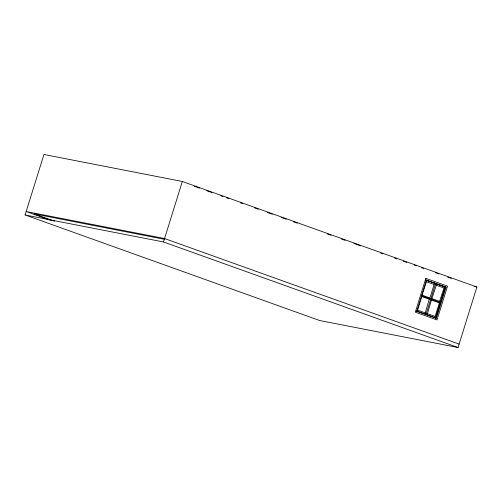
<?xml version="1.0" encoding="UTF-8"?>
<svg xmlns="http://www.w3.org/2000/svg" width="502" height="502" viewBox="0 0 502 502"><rect width="100%" height="100%" fill="white"/><g stroke="black" fill="none" stroke-linecap="round" stroke-linejoin="round"><path stroke-width="0.75" d="M25.1 214.969L43.938 154.478L182.339 181.479L476.9 287.031L458.062 347.522L319.661 320.521L25.1 214.969L163.501 241.97L458.062 347.522M163.501 241.97L182.339 181.479M439.118 302.838L440.58 302.537L439.808 301.476L432.103 298.715L429.492 299.349L421.787 296.588L417.576 310.11L416.189 311.039L416.811 311.165L426.474 280.141L446.033 287.15L436.37 318.174L435.498 317.998L444.697 288.455M421.981 295.132L426.443 281.66L425.853 280.016L426.474 280.141M431.413 300.077L427.453 313.65L425.966 314.547L435.629 283.523L434.142 284.421L429.932 297.943L431.664 300.127L439.369 302.888L435.159 316.411L435.749 318.048L416.189 311.039M435.749 318.048L445.406 287.025L425.853 280.016M445.406 287.025L444.019 287.953L439.557 301.432M474.591 286.586L476.9 287.031M426.192 281.609L433.897 284.37M436.062 285.149L443.768 287.91M445.161 286.975L446.033 287.15M164.706 239.354L34.08 213.871L54.611 221.225M429.681 297.893L422.226 295.182M431.852 298.671L436.313 285.192L435.629 283.523M429.248 299.299L425.282 312.871L425.966 314.547M417.331 310.06L425.031 312.821M427.202 313.599L434.908 316.36M194.318 186.28L199.47 188.124M206.824 190.76L211.969 192.605M220.798 195.767L223.007 196.558M226.684 197.876L228.893 198.666M240.659 202.89L242.868 203.68M254.639 207.897L258.317 209.215M267.146 212.377L272.291 214.222M281.12 217.385L286.265 219.23M293.626 221.865L297.303 223.183M327.461 233.988L331.138 235.312M341.442 239.002L345.119 240.32M353.941 243.483L360.561 245.854M380.748 253.083L382.944 253.874M394.672 258.072L396.869 258.863M403.131 261.109L406.789 262.42M414.106 265.037L416.302 265.828M421.423 267.66L423.619 268.451M435.328 272.642L438.986 273.954M447.765 277.104L451.423 278.415M426.323 280.229L429.223 281.264M431.745 282.231L436.094 283.787M438.641 284.64L443.335 286.385M421.718 295.778L440.58 302.537M416.811 311.165L436.37 318.174M459.123 344.096L164.568 238.544L26.167 211.543L50.47 220.252M425.84 278.378L415.317 312.162L437.004 319.931L447.527 286.146L425.84 278.378"/></g></svg>
